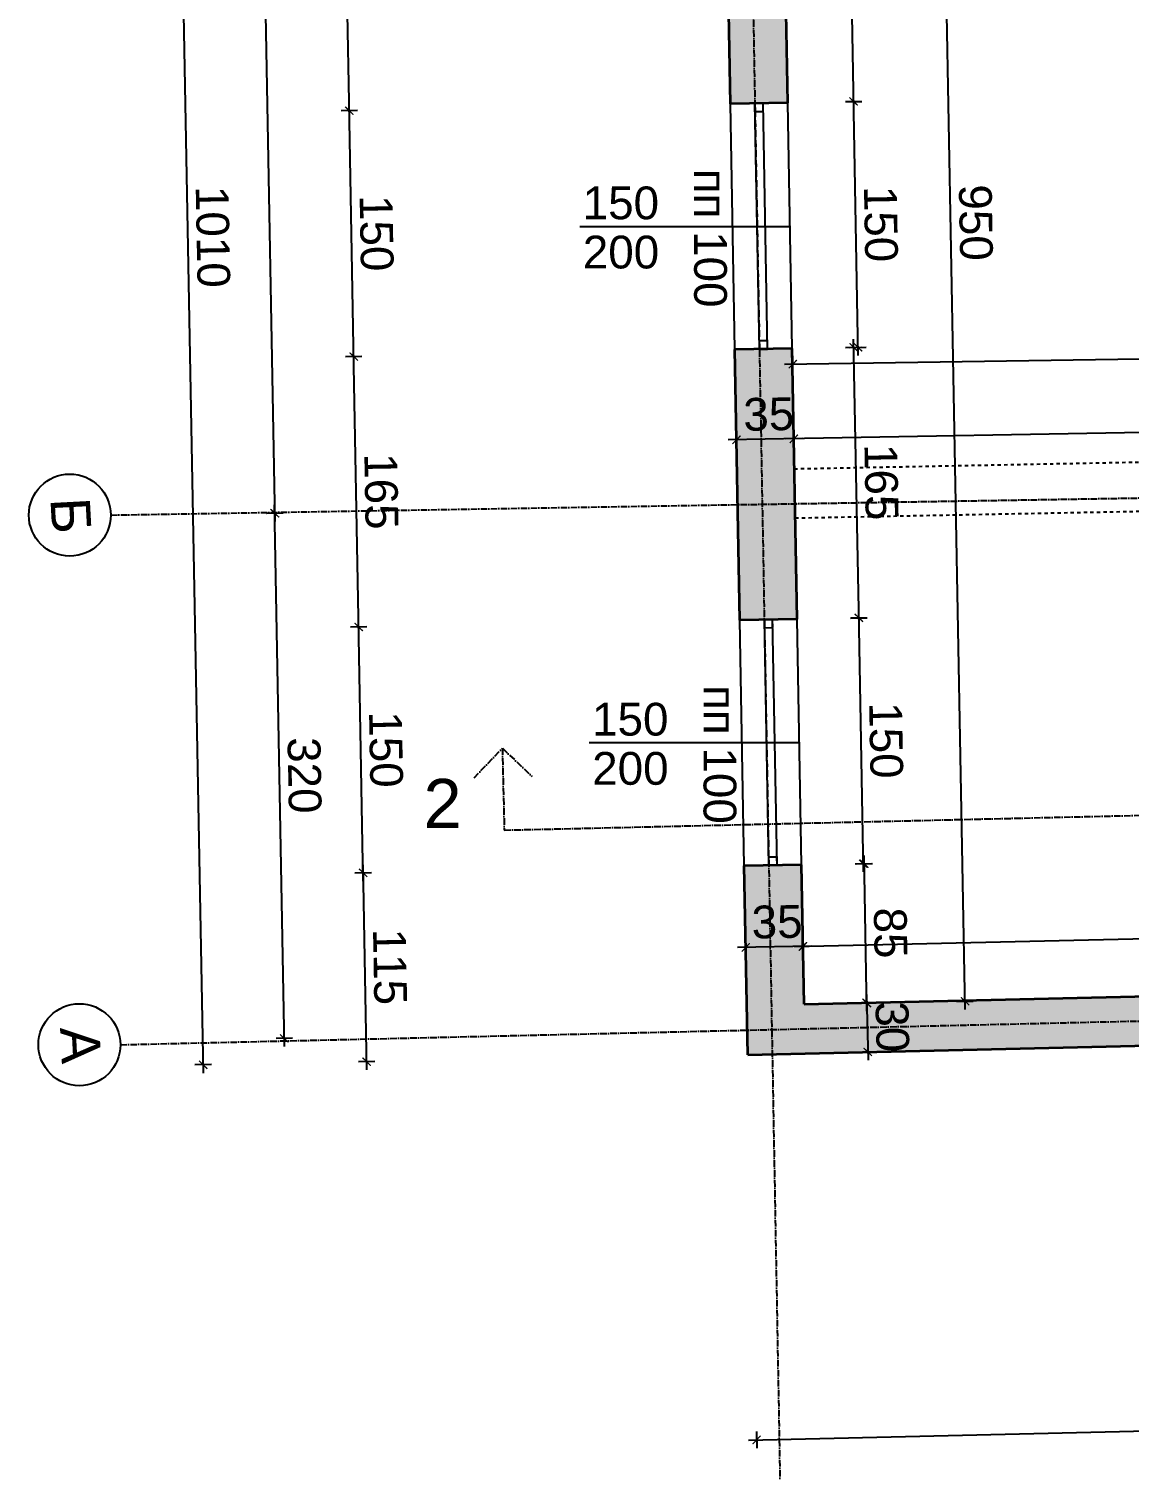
# Model space of a CAD drawing. Header units: inches. Extents: x -72385 to 39588, y -6525 to 66685.
# Drawn here: x -42121 to -41450, y 12569 to 13448 of the extents above; entities that cross this region are included whole.
import ezdxf

# ---------------------------------------------------------------- set-up
doc = ezdxf.new("R2010")
doc.units = ezdxf.units.IN
doc.header["$MEASUREMENT"] = 0
doc.linetypes.add('DashDot', pattern=[0.6, 0.4, -0.1, 0, -0.1])
doc.linetypes.add('Hidden', pattern=[0.4, 0.2, -0.2])
for name, color, linetype, lineweight in [('Изгледни линии', 253, 'Continuous', 25), ('Линия на разрез', 252, 'DashDot', 25), ('Надписи коти външни', 252, 'Continuous', 25), ('Надписи коти вътрешни', 252, 'Continuous', 25), ('Надписи Оси', 252, 'Continuous', 25), ('Надписи прозорци', 252, 'Continuous', 25), ('Оси', 252, 'DashDot', 25), ('Прозорци', 251, 'Continuous', 25), ('Пунктир', 253, 'Hidden', 25), ('Разрезни линии', 7, 'Continuous', 35), ('Щрих стени', 254, 'Continuous', 25)]:
    doc.layers.add(name, color=color, linetype=linetype, lineweight=lineweight)
doc.styles.add('Arial Regular', font='arial.ttf')
doc.styles.get("Standard").update_dxf_attribs({"font": 'arial.ttf'})
doc.dimstyles.new('Annotative', dxfattribs={"dimscale": 0, "dimtxt": 20, "dimasz": 5, "dimexe": 5, "dimexo": 5, "dimgap": 5, "dimtad": 1, "dimdec": 0, "dimzin": 0, "dimdsep": 46, "dimtxsty": 'Standard', "dimblk": 'ARCHTICK', "dimcen": 5, "dimdle": 5, "dimadec": 0, "dimazin": 0, "dimtfac": 1, "dimtdec": 0, "dimtofl": 0, "dimtmove": 0, "dimatfit": 3, "dimldrblk": 'ARCHTICK', "dimfxl": 5, "dimfxlon": 1, "dimtolj": 1, "dimtzin": 0, "dimarcsym": 1})

# ---------------------------------------------------------------- blocks, each defined once
blk = doc.blocks.new('_ArchTick')
at = {"color": 0, "linetype": 'ByBlock', "const_width": 0.15}
blk.add_lwpolyline([(-0.5, -0.5), (0.5, 0.5)], dxfattribs=at)
blk = doc.blocks.new('*D3383')
at = {"layer": 'Defpoints', "color": 0, "ltscale": 50, "transparency": 16777216}
for p in [(-41654.35, 13198.3), (-41114.02, 13158.33), (-41653.47, 13148.75)]:
    blk.add_point(p, dxfattribs=at)
at = {"layer": 'Надписи коти вътрешни', "color": 0, "lineweight": -2, "ltscale": 50, "transparency": 16777216}
for p, q in [((-41109.9, 13207.96), (-41659.35, 13198.21)), ((-41114.81, 13202.88), (-41114.99, 13212.88)), ((-41654.26, 13193.3), (-41654.44, 13203.3))]:
    blk.add_line(p, q, dxfattribs=at)
at = {"layer": 'Надписи коти вътрешни', "color": 0, "lineweight": -2, "ltscale": 50, "transparency": 16777216, "xscale": 5, "yscale": 5, "zscale": 5}
for p, rotation in [((-41114.9, 13207.88), 1.016809283672977), ((-41654.35, 13198.3), 181.016809283673)]:
    blk.add_blockref('_ArchTick', p, dxfattribs=dict(at, rotation=rotation))
at = {"layer": 'Надписи коти вътрешни', "color": 0, "ltscale": 50, "transparency": 16777216, "insert": (-41384.89, 13218.3), "char_height": 20, "attachment_point": 5, "rotation": 1.01681}
blk.add_mtext('\\A1;540', dxfattribs=at)
blk = doc.blocks.new('*D3385')
at = {"layer": 'Defpoints', "color": 0, "ltscale": 50, "transparency": 16777216}
for p in [(-41649.64, 12938.39), (-41611.44, 12939.09), (-41648.09, 12853.41)]:
    blk.add_point(p, dxfattribs=at)
at = {"layer": 'Надписи коти вътрешни', "color": 0, "lineweight": -2, "ltscale": 50, "transparency": 16777216}
for p, q in [((-41609.8, 12849.1), (-41611.53, 12944.09)), ((-41616.44, 12939), (-41606.44, 12939.18)), ((-41614.89, 12854.01), (-41604.89, 12854.2))]:
    blk.add_line(p, q, dxfattribs=at)
at = {"layer": 'Надписи коти вътрешни', "color": 0, "lineweight": -2, "ltscale": 50, "transparency": 16777216, "xscale": 5, "yscale": 5, "zscale": 5}
for p, rotation in [((-41611.44, 12939.09), 91.04383199532334), ((-41609.89, 12854.1), 271.0438319953233)]:
    blk.add_blockref('_ArchTick', p, dxfattribs=dict(at, rotation=rotation))
at = {"layer": 'Надписи коти вътрешни', "color": 0, "ltscale": 50, "transparency": 16777216, "insert": (-41595.46, 12896.87), "char_height": 20, "attachment_point": 5, "rotation": 271.04383}
blk.add_mtext('\\A1;85', dxfattribs=at)
blk = doc.blocks.new('*D3386')
at = {"layer": 'Defpoints', "color": 0, "ltscale": 50, "transparency": 16777216}
for p in [(-41652.37, 13088.37), (-41614.72, 13089.06), (-41649.64, 12938.39)]:
    blk.add_point(p, dxfattribs=at)
at = {"layer": 'Надписи коти вътрешни', "color": 0, "lineweight": -2, "ltscale": 50, "transparency": 16777216}
for p, q in [((-41611.9, 12934.08), (-41614.81, 13094.05)), ((-41619.72, 13088.96), (-41609.72, 13089.15)), ((-41616.99, 12938.99), (-41606.99, 12939.17))]:
    blk.add_line(p, q, dxfattribs=at)
at = {"layer": 'Надписи коти вътрешни', "color": 0, "lineweight": -2, "ltscale": 50, "transparency": 16777216, "xscale": 5, "yscale": 5, "zscale": 5}
for p, rotation in [((-41614.72, 13089.06), 91.04383201255675), ((-41611.99, 12939.08), 271.0438320125568)]:
    blk.add_blockref('_ArchTick', p, dxfattribs=dict(at, rotation=rotation))
at = {"layer": 'Надписи коти вътрешни', "color": 0, "ltscale": 50, "transparency": 16777216, "insert": (-41598.15, 13014.34), "char_height": 20, "attachment_point": 5, "rotation": 271.04383}
blk.add_mtext('\\A1;150', dxfattribs=at)
blk = doc.blocks.new('*D3387')
at = {"layer": 'Defpoints', "color": 0, "ltscale": 50, "transparency": 16777216}
for p in [(-41655.51, 13253.34), (-41617.81, 13254.06), (-41652.37, 13088.37)]:
    blk.add_point(p, dxfattribs=at)
at = {"layer": 'Надписи коти вътрешни', "color": 0, "lineweight": -2, "ltscale": 50, "transparency": 16777216}
for p, q in [((-41614.58, 13084.09), (-41617.91, 13259.06)), ((-41622.81, 13253.96), (-41612.81, 13254.15)), ((-41619.67, 13088.99), (-41609.67, 13089.18))]:
    blk.add_line(p, q, dxfattribs=at)
at = {"layer": 'Надписи коти вътрешни', "color": 0, "lineweight": -2, "ltscale": 50, "transparency": 16777216, "xscale": 5, "yscale": 5, "zscale": 5}
for p, rotation in [((-41617.81, 13254.06), 91.09016061728205), ((-41614.67, 13089.09), 271.0901606172821)]:
    blk.add_blockref('_ArchTick', p, dxfattribs=dict(at, rotation=rotation))
at = {"layer": 'Надписи коти вътрешни', "color": 0, "ltscale": 50, "transparency": 16777216, "insert": (-41601.03, 13171.86), "char_height": 20, "attachment_point": 5, "rotation": 271.09016}
blk.add_mtext('\\A1;165', dxfattribs=at)
blk = doc.blocks.new('*D7548')
at = {"layer": 'Defpoints', "color": 0, "ltscale": 50, "transparency": 16777216}
for p in [(-41079.14, 12901.91), (-41078.32, 12866.67), (-41648.09, 12853.41)]:
    blk.add_point(p, dxfattribs=at)
at = {"layer": 'Надписи коти вътрешни', "color": 0, "lineweight": -2, "ltscale": 50, "transparency": 16777216}
for p, q in [((-41079.03, 12896.91), (-41079.26, 12906.91)), ((-41653.91, 12888.53), (-41074.14, 12902.03)), ((-41648.79, 12883.65), (-41649.03, 12893.64))]:
    blk.add_line(p, q, dxfattribs=at)
at = {"layer": 'Надписи коти вътрешни', "color": 0, "lineweight": -2, "ltscale": 50, "transparency": 16777216, "xscale": 5, "yscale": 5, "zscale": 5}
for p, rotation in [((-41079.14, 12901.91), 1.333726403831549), ((-41648.91, 12888.64), 181.3337264038315)]:
    blk.add_blockref('_ArchTick', p, dxfattribs=dict(at, rotation=rotation))
at = {"layer": 'Надписи коти вътрешни', "color": 0, "ltscale": 50, "transparency": 16777216, "insert": (-41364.38, 12910.48), "char_height": 20, "attachment_point": 5, "rotation": 1.33373}
blk.add_mtext('\\A1;570', dxfattribs=at)
blk = doc.blocks.new('*D3510')
at = {"layer": 'Defpoints', "color": 0, "ltscale": 50, "transparency": 16777216}
for p in [(-41085.55, 13252.3), (-41084.6, 13188.46), (-41654.04, 13180.01)]:
    blk.add_point(p, dxfattribs=at)
at = {"layer": 'Надписи коти вътрешни', "color": 0, "lineweight": -2, "ltscale": 50, "transparency": 16777216}
for p, q in [((-41659.99, 13243.78), (-41080.55, 13252.38)), ((-41085.47, 13247.31), (-41085.62, 13257.3)), ((-41654.91, 13238.86), (-41655.06, 13248.86))]:
    blk.add_line(p, q, dxfattribs=at)
at = {"layer": 'Надписи коти вътрешни', "color": 0, "lineweight": -2, "ltscale": 50, "transparency": 16777216, "xscale": 5, "yscale": 5, "zscale": 5}
for p, rotation in [((-41085.55, 13252.3), 0.8498932125514516), ((-41654.99, 13243.86), 180.8498932125515)]:
    blk.add_blockref('_ArchTick', p, dxfattribs=dict(at, rotation=rotation))
at = {"layer": 'Надписи коти вътрешни', "color": 0, "ltscale": 50, "transparency": 16777216, "insert": (-41370.49, 13263.29), "char_height": 20, "attachment_point": 5, "rotation": 0.84989}
blk.add_mtext('\\A1;570', dxfattribs=at)
blk = doc.blocks.new('*D3514')
at = {"layer": 'Defpoints', "color": 0, "ltscale": 50, "transparency": 16777216}
for p in [(-41658.11, 13403.32), (-41617.92, 13404.05), (-41655.38, 13253.34)]:
    blk.add_point(p, dxfattribs=at)
at = {"layer": 'Надписи коти вътрешни', "color": 0, "lineweight": -2, "ltscale": 50, "transparency": 16777216}
for p, q in [((-41615.09, 13249.07), (-41618.01, 13409.05)), ((-41622.91, 13403.96), (-41612.92, 13404.14)), ((-41620.18, 13253.98), (-41610.18, 13254.17))]:
    blk.add_line(p, q, dxfattribs=at)
at = {"layer": 'Надписи коти вътрешни', "color": 0, "lineweight": -2, "ltscale": 50, "transparency": 16777216, "xscale": 5, "yscale": 5, "zscale": 5}
for p, rotation in [((-41617.92, 13404.05), 91.04383201255675), ((-41615.18, 13254.07), 271.0438320125568)]:
    blk.add_blockref('_ArchTick', p, dxfattribs=dict(at, rotation=rotation))
at = {"layer": 'Надписи коти вътрешни', "color": 0, "ltscale": 50, "transparency": 16777216, "insert": (-41601.34, 13329.34), "char_height": 20, "attachment_point": 5, "rotation": 271.04383}
blk.add_mtext('\\A1;150', dxfattribs=at)
blk = doc.blocks.new('*D3515')
at = {"layer": 'Defpoints', "color": 0, "ltscale": 50, "transparency": 16777216}
for p in [(-41621.19, 13584.02), (-41661.39, 13583.29), (-41658.11, 13403.32)]:
    blk.add_point(p, dxfattribs=at)
at = {"layer": 'Надписи коти вътрешни', "color": 0, "lineweight": -2, "ltscale": 50, "transparency": 16777216}
for p, q in [((-41626.19, 13583.93), (-41616.2, 13584.11)), ((-41617.82, 13399.05), (-41621.29, 13589.02)), ((-41622.91, 13403.96), (-41612.92, 13404.14))]:
    blk.add_line(p, q, dxfattribs=at)
at = {"layer": 'Надписи коти вътрешни', "color": 0, "lineweight": -2, "ltscale": 50, "transparency": 16777216, "xscale": 5, "yscale": 5, "zscale": 5}
for p, rotation in [((-41621.19, 13584.02), 91.043831995327), ((-41617.92, 13404.05), 271.043831995327)]:
    blk.add_blockref('_ArchTick', p, dxfattribs=dict(at, rotation=rotation))
at = {"layer": 'Надписи коти вътрешни', "color": 0, "ltscale": 50, "transparency": 16777216, "insert": (-41604.35, 13494.31), "char_height": 20, "attachment_point": 5, "rotation": 271.04383}
blk.add_mtext('\\A1;180', dxfattribs=at)
blk = doc.blocks.new('*D3523')
at = {"layer": 'Defpoints', "color": 0, "ltscale": 50, "transparency": 16777216}
for p in [(-41567.4, 13804.6), (-41665.59, 13802.79), (-41648.09, 12853.41)]:
    blk.add_point(p, dxfattribs=at)
at = {"layer": 'Надписи коти вътрешни', "color": 0, "lineweight": -2, "ltscale": 50, "transparency": 16777216}
for p, q in [((-41572.4, 13804.51), (-41562.4, 13804.7)), ((-41549.81, 12850.22), (-41567.49, 13809.6)), ((-41554.9, 12855.13), (-41544.9, 12855.31))]:
    blk.add_line(p, q, dxfattribs=at)
at = {"layer": 'Надписи коти вътрешни', "color": 0, "lineweight": -2, "ltscale": 50, "transparency": 16777216, "xscale": 5, "yscale": 5, "zscale": 5}
for p, rotation in [((-41567.4, 13804.6), 91.05595678631344), ((-41549.9, 12855.22), 271.0559567863135)]:
    blk.add_blockref('_ArchTick', p, dxfattribs=dict(at, rotation=rotation))
at = {"layer": 'Надписи коти вътрешни', "color": 0, "ltscale": 50, "transparency": 16777216, "insert": (-41543.44, 13330.19), "char_height": 20, "attachment_point": 5, "rotation": 271.05596}
blk.add_mtext('\\A1;950', dxfattribs=at)
blk = doc.blocks.new('*D6600')
at = {"layer": 'Defpoints', "color": 0, "ltscale": 50, "transparency": 16777216}
for p in [(-41917.09, 12933.52), (-41684.63, 12937.76), (-41682.53, 12822.6)]:
    blk.add_point(p, dxfattribs=at)
at = {"layer": 'Надписи коти външни', "color": 0, "lineweight": -2, "ltscale": 50, "transparency": 16777216}
for p, q in [((-41912.09, 12933.61), (-41922.09, 12933.43)), ((-41914.9, 12813.36), (-41917.18, 12938.52)), ((-41910, 12818.45), (-41919.99, 12818.27))]:
    blk.add_line(p, q, dxfattribs=at)
at = {"layer": 'Надписи коти външни', "color": 0, "lineweight": -2, "ltscale": 50, "transparency": 16777216, "xscale": 5, "yscale": 5, "zscale": 5}
for p, rotation in [((-41917.09, 12933.52), 91.04383199532536), ((-41914.99, 12818.36), 271.0438319953254)]:
    blk.add_blockref('_ArchTick', p, dxfattribs=dict(at, rotation=rotation))
at = {"layer": 'Надписи коти външни', "color": 0, "ltscale": 50, "transparency": 16777216, "insert": (-41900.83, 12876.22), "char_height": 20, "attachment_point": 5, "rotation": 271.04383}
blk.add_mtext('\\A1;115', dxfattribs=at)
blk = doc.blocks.new('*D6601')
at = {"layer": 'Defpoints', "color": 0, "ltscale": 50, "transparency": 16777216}
for p in [(-41919.83, 13083.5), (-41687.36, 13087.73), (-41684.63, 12937.76)]:
    blk.add_point(p, dxfattribs=at)
at = {"layer": 'Надписи коти външни', "color": 0, "lineweight": -2, "ltscale": 50, "transparency": 16777216}
for p, q in [((-41914.83, 13083.59), (-41924.82, 13083.4)), ((-41917, 12928.52), (-41919.92, 13088.5)), ((-41912.09, 12933.61), (-41922.09, 12933.43))]:
    blk.add_line(p, q, dxfattribs=at)
at = {"layer": 'Надписи коти външни', "color": 0, "lineweight": -2, "ltscale": 50, "transparency": 16777216, "xscale": 5, "yscale": 5, "zscale": 5}
for p, rotation in [((-41919.83, 13083.5), 91.0438320125596), ((-41917.09, 12933.52), 271.0438320125596)]:
    blk.add_blockref('_ArchTick', p, dxfattribs=dict(at, rotation=rotation))
at = {"layer": 'Надписи коти външни', "color": 0, "ltscale": 50, "transparency": 16777216, "insert": (-41903.25, 13008.79), "char_height": 20, "attachment_point": 5, "rotation": 271.04383}
blk.add_mtext('\\A1;150', dxfattribs=at)
blk = doc.blocks.new('*D6602')
at = {"layer": 'Defpoints', "color": 0, "ltscale": 50, "transparency": 16777216}
for p in [(-41690.37, 13252.7), (-41922.83, 13248.47), (-41687.36, 13087.73)]:
    blk.add_point(p, dxfattribs=at)
at = {"layer": 'Надписи коти външни', "color": 0, "lineweight": -2, "ltscale": 50, "transparency": 16777216}
for p, q in [((-41919.73, 13078.5), (-41922.92, 13253.47)), ((-41917.83, 13248.56), (-41927.83, 13248.38)), ((-41914.83, 13083.59), (-41924.82, 13083.4))]:
    blk.add_line(p, q, dxfattribs=at)
at = {"layer": 'Надписи коти външни', "color": 0, "lineweight": -2, "ltscale": 50, "transparency": 16777216, "xscale": 5, "yscale": 5, "zscale": 5}
for p, rotation in [((-41922.83, 13248.47), 91.04383197965558), ((-41919.83, 13083.5), 271.0438319796556)]:
    blk.add_blockref('_ArchTick', p, dxfattribs=dict(at, rotation=rotation))
at = {"layer": 'Надписи коти външни', "color": 0, "ltscale": 50, "transparency": 16777216, "insert": (-41906.12, 13166.26), "char_height": 20, "attachment_point": 5, "rotation": 271.04383}
blk.add_mtext('\\A1;165', dxfattribs=at)
blk = doc.blocks.new('*D6603')
at = {"layer": 'Defpoints', "color": 0, "ltscale": 50, "transparency": 16777216}
for p in [(-41693.1, 13402.68), (-41925.56, 13398.44), (-41690.37, 13252.7)]:
    blk.add_point(p, dxfattribs=at)
at = {"layer": 'Надписи коти външни', "color": 0, "lineweight": -2, "ltscale": 50, "transparency": 16777216}
for p, q in [((-41922.74, 13243.47), (-41925.66, 13403.44)), ((-41920.56, 13398.53), (-41930.56, 13398.35)), ((-41917.83, 13248.56), (-41927.83, 13248.38))]:
    blk.add_line(p, q, dxfattribs=at)
at = {"layer": 'Надписи коти външни', "color": 0, "lineweight": -2, "ltscale": 50, "transparency": 16777216, "xscale": 5, "yscale": 5, "zscale": 5}
for p, rotation in [((-41925.56, 13398.44), 91.0438320125594), ((-41922.83, 13248.47), 271.0438320125594)]:
    blk.add_blockref('_ArchTick', p, dxfattribs=dict(at, rotation=rotation))
at = {"layer": 'Надписи коти външни', "color": 0, "ltscale": 50, "transparency": 16777216, "insert": (-41908.99, 13323.73), "char_height": 20, "attachment_point": 5, "rotation": 271.04383}
blk.add_mtext('\\A1;150', dxfattribs=at)
blk = doc.blocks.new('*D6604')
at = {"layer": 'Defpoints', "color": 0, "ltscale": 50, "transparency": 16777216}
for p in [(-41928.9, 13578.41), (-41696.38, 13582.65), (-41693.1, 13402.68)]:
    blk.add_point(p, dxfattribs=at)
at = {"layer": 'Надписи коти външни', "color": 0, "lineweight": -2, "ltscale": 50, "transparency": 16777216}
for p, q in [((-41923.9, 13578.5), (-41933.9, 13578.32)), ((-41925.53, 13393.44), (-41928.99, 13583.41)), ((-41920.62, 13398.53), (-41930.62, 13398.35))]:
    blk.add_line(p, q, dxfattribs=at)
at = {"layer": 'Надписи коти външни', "color": 0, "lineweight": -2, "ltscale": 50, "transparency": 16777216, "xscale": 5, "yscale": 5, "zscale": 5}
for p, rotation in [((-41928.9, 13578.41), 91.04383199532685), ((-41925.62, 13398.44), 271.0438319953269)]:
    blk.add_blockref('_ArchTick', p, dxfattribs=dict(at, rotation=rotation))
at = {"layer": 'Надписи коти външни', "color": 0, "ltscale": 50, "transparency": 16777216, "insert": (-41912.05, 13488.7), "char_height": 20, "attachment_point": 5, "rotation": 271.04383}
blk.add_mtext('\\A1;180', dxfattribs=at)
blk = doc.blocks.new('*D6624')
at = {"layer": 'Defpoints', "color": 0, "ltscale": 10, "transparency": 16777216}
for p in [(-40957.66, 12839.47), (-41682.53, 12822.6), (-40952.19, 12604.54)]:
    blk.add_point(p, dxfattribs=at)
at = {"layer": 'Надписи коти външни', "color": 0, "lineweight": -2, "ltscale": 10, "transparency": 16777216}
for p, q in [((-40952.3, 12609.54), (-40952.07, 12599.54)), ((-41682.06, 12587.55), (-40947.19, 12604.65)), ((-41677.18, 12592.66), (-41676.95, 12582.66))]:
    blk.add_line(p, q, dxfattribs=at)
at = {"layer": 'Надписи коти външни', "color": 0, "lineweight": -2, "ltscale": 10, "transparency": 16777216, "xscale": 5, "yscale": 5, "zscale": 5}
for p, rotation in [((-40952.19, 12604.54), 1.333726403830696), ((-41677.06, 12587.66), 181.3337264038307)]:
    blk.add_blockref('_ArchTick', p, dxfattribs=dict(at, rotation=rotation))
at = {"layer": 'Надписи коти външни', "color": 0, "ltscale": 10, "transparency": 16777216, "insert": (-41314.98, 12611.31), "char_height": 20, "attachment_point": 5, "rotation": 1.33373}
blk.add_mtext('\\A1;725', dxfattribs=at)
blk = doc.blocks.new('*D6640')
at = {"layer": 'Defpoints', "color": 0, "ltscale": 10, "transparency": 16777216}
for p in [(-41063.03, 12852.03), (-41667.81, 12837.94), (-41056.05, 12552.11)]:
    blk.add_point(p, dxfattribs=at)
at = {"layer": 'Надписи коти външни', "color": 0, "lineweight": -2, "ltscale": 10, "transparency": 16777216}
for p, q in [((-41056.17, 12557.11), (-41055.93, 12547.11)), ((-41665.83, 12537.91), (-41051.05, 12552.22)), ((-41660.94, 12543.02), (-41660.71, 12533.03))]:
    blk.add_line(p, q, dxfattribs=at)
at = {"layer": 'Надписи коти външни', "color": 0, "lineweight": -2, "ltscale": 10, "transparency": 16777216, "xscale": 5, "yscale": 5, "zscale": 5}
for p, rotation in [((-41056.05, 12552.11), 1.33372640383174), ((-41660.83, 12538.03), 181.3337264038317)]:
    blk.add_blockref('_ArchTick', p, dxfattribs=dict(at, rotation=rotation))
at = {"layer": 'Надписи коти външни', "color": 0, "ltscale": 10, "transparency": 16777216, "insert": (-41358.79, 12560.27), "char_height": 20, "attachment_point": 5, "rotation": 1.33373}
blk.add_mtext('\\A1;605', dxfattribs=at)
blk = doc.blocks.new('*D6641')
at = {"layer": 'Defpoints', "color": 0, "ltscale": 10, "transparency": 16777216}
for p in [(-37702.75, 12915.28), (-41682.53, 12822.6), (-37694.95, 12580.35)]:
    blk.add_point(p, dxfattribs=at)
at = {"layer": 'Надписи коти външни', "color": 0, "lineweight": -2, "ltscale": 10, "transparency": 16777216}
for p, q in [((-37695.07, 12585.35), (-37694.84, 12575.35)), ((-41679.73, 12487.56), (-37689.95, 12580.47)), ((-41674.85, 12492.67), (-41674.62, 12482.68))]:
    blk.add_line(p, q, dxfattribs=at)
at = {"layer": 'Надписи коти външни', "color": 0, "lineweight": -2, "ltscale": 10, "transparency": 16777216, "xscale": 5, "yscale": 5, "zscale": 5}
for p, rotation in [((-37694.95, 12580.35), 1.33402239480371), ((-41674.73, 12487.67), 181.3340223948037)]:
    blk.add_blockref('_ArchTick', p, dxfattribs=dict(at, rotation=rotation))
at = {"layer": 'Надписи коти външни', "color": 0, "ltscale": 10, "transparency": 16777216, "insert": (-39685.2, 12549.23), "char_height": 20, "attachment_point": 5, "rotation": 1.33402}
blk.add_mtext('\\A1;3980', dxfattribs=at)
blk = doc.blocks.new('*D6656')
at = {"layer": 'Defpoints', "color": 0, "ltscale": 10, "transparency": 16777216}
for p in [(-41673.65, 13158.34), (-41971.1, 13152.92), (-41667.81, 12837.94)]:
    blk.add_point(p, dxfattribs=at)
at = {"layer": 'Надписи коти външни', "color": 0, "lineweight": -2, "ltscale": 10, "transparency": 16777216}
for p, q in [((-41966.1, 13153.01), (-41976.1, 13152.83)), ((-41965.17, 12827.53), (-41971.19, 13157.92)), ((-41960.26, 12832.62), (-41970.26, 12832.43))]:
    blk.add_line(p, q, dxfattribs=at)
at = {"layer": 'Надписи коти външни', "color": 0, "lineweight": -2, "ltscale": 10, "transparency": 16777216, "xscale": 5, "yscale": 5, "zscale": 5}
for p, rotation in [((-41971.1, 13152.92), 91.04383199532712), ((-41965.26, 12832.53), 271.0438319953271)]:
    blk.add_blockref('_ArchTick', p, dxfattribs=dict(at, rotation=rotation))
at = {"layer": 'Надписи коти външни', "color": 0, "ltscale": 10, "transparency": 16777216, "insert": (-41952.96, 12993), "char_height": 20, "attachment_point": 5, "rotation": 271.04383}
blk.add_mtext('\\A1;320', dxfattribs=at)
blk = doc.blocks.new('*D6657')
at = {"layer": 'Defpoints', "color": 0, "ltscale": 10, "transparency": 16777216}
for p in [(-41685.87, 13817.42), (-41983.11, 13811.91), (-41673.65, 13158.34)]:
    blk.add_point(p, dxfattribs=at)
at = {"layer": 'Надписи коти външни', "color": 0, "lineweight": -2, "ltscale": 10, "transparency": 16777216}
for p, q in [((-41970.79, 13147.83), (-41983.2, 13816.91)), ((-41978.11, 13812), (-41988.11, 13811.82)), ((-41965.89, 13152.92), (-41975.88, 13152.74))]:
    blk.add_line(p, q, dxfattribs=at)
at = {"layer": 'Надписи коти външни', "color": 0, "lineweight": -2, "ltscale": 10, "transparency": 16777216, "xscale": 5, "yscale": 5, "zscale": 5}
for p, rotation in [((-41983.11, 13811.91), 91.06231536185935), ((-41970.88, 13152.83), 271.0623153618594)]:
    blk.add_blockref('_ArchTick', p, dxfattribs=dict(at, rotation=rotation))
at = {"layer": 'Надписи коти външни', "color": 0, "ltscale": 10, "transparency": 16777216, "insert": (-41961.79, 13482.65), "char_height": 20, "attachment_point": 5, "rotation": 271.06232}
blk.add_mtext('\\A1;660', dxfattribs=at)
blk = doc.blocks.new('*D6664')
at = {"layer": 'Defpoints', "color": 0, "ltscale": 10, "transparency": 16777216}
for p in [(-41701.25, 13832.14), (-42033.41, 13825.98), (-41682.53, 12822.6)]:
    blk.add_point(p, dxfattribs=at)
at = {"layer": 'Надписи коти външни', "color": 0, "lineweight": -2, "ltscale": 10, "transparency": 16777216}
for p, q in [((-42014.6, 12811.44), (-42033.51, 13830.98)), ((-42028.41, 13826.07), (-42038.41, 13825.89)), ((-42009.69, 12816.53), (-42019.69, 12816.35))]:
    blk.add_line(p, q, dxfattribs=at)
at = {"layer": 'Надписи коти външни', "color": 0, "lineweight": -2, "ltscale": 10, "transparency": 16777216, "xscale": 5, "yscale": 5, "zscale": 5}
for p, rotation in [((-42033.41, 13825.98), 91.06231536185975), ((-42014.69, 12816.44), 271.0623153618598)]:
    blk.add_blockref('_ArchTick', p, dxfattribs=dict(at, rotation=rotation))
at = {"layer": 'Надписи коти външни', "color": 0, "ltscale": 10, "transparency": 16777216, "insert": (-42008.84, 13321.49), "char_height": 20, "attachment_point": 5, "rotation": 271.06232}
blk.add_mtext('\\A1;1010', dxfattribs=at)
blk = doc.blocks.new('*D7546')
at = {"layer": 'Defpoints', "color": 0, "ltscale": 10, "transparency": 16777216}
for p in [(-41683.73, 12888.01), (-41683.08, 12852.77), (-41648.09, 12853.41)]:
    blk.add_point(p, dxfattribs=at)
at = {"layer": 'Надписи коти вътрешни', "color": 0, "lineweight": -2, "ltscale": 10, "transparency": 16777216}
for p, q in [((-41683.63, 12883.01), (-41683.82, 12893.01)), ((-41648.64, 12883.65), (-41648.82, 12893.64)), ((-41643.73, 12888.74), (-41688.72, 12887.92))]:
    blk.add_line(p, q, dxfattribs=at)
at = {"layer": 'Надписи коти вътрешни', "color": 0, "lineweight": -2, "ltscale": 10, "transparency": 16777216, "xscale": 5, "yscale": 5, "zscale": 5}
for p, rotation in [((-41683.73, 12888.01), 181.04383199533), ((-41648.73, 12888.65), 1.043831995330029)]:
    blk.add_blockref('_ArchTick', p, dxfattribs=dict(at, rotation=rotation))
at = {"layer": 'Надписи коти вътрешни', "color": 0, "ltscale": 10, "transparency": 16777216, "insert": (-41664.58, 12903.58), "char_height": 20, "attachment_point": 5, "rotation": 1.04383}
blk.add_mtext('\\A1;35', dxfattribs=at)
blk = doc.blocks.new('*D7550')
at = {"layer": 'Defpoints', "color": 0, "ltscale": 10, "transparency": 16777216}
for p in [(-41654.68, 13214.97), (-41689.67, 13214.33), (-41689.37, 13197.67)]:
    blk.add_point(p, dxfattribs=at)
at = {"layer": 'Надписи коти вътрешни', "color": 0, "lineweight": -2, "ltscale": 10, "transparency": 16777216}
for p, q in [((-41649.37, 13198.39), (-41694.37, 13197.57)), ((-41689.46, 13202.66), (-41689.28, 13192.67)), ((-41654.46, 13203.3), (-41654.28, 13193.3))]:
    blk.add_line(p, q, dxfattribs=at)
at = {"layer": 'Надписи коти вътрешни', "color": 0, "lineweight": -2, "ltscale": 10, "transparency": 16777216, "xscale": 5, "yscale": 5, "zscale": 5}
for p, rotation in [((-41689.37, 13197.67), 181.043831995327), ((-41654.37, 13198.3), 1.043831995326991)]:
    blk.add_blockref('_ArchTick', p, dxfattribs=dict(at, rotation=rotation))
at = {"layer": 'Надписи коти вътрешни', "color": 0, "ltscale": 10, "transparency": 16777216, "insert": (-41669.65, 13213.25), "char_height": 20, "attachment_point": 5, "rotation": 1.04383}
blk.add_mtext('\\A1;35', dxfattribs=at)
blk = doc.blocks.new('*D7570')
at = {"layer": 'Defpoints', "color": 0, "ltscale": 10, "transparency": 16777216}
for p in [(-41648.09, 12853.41), (-41647.39, 12823.42), (-41609.23, 12824.3)]:
    blk.add_point(p, dxfattribs=at)
at = {"layer": 'Надписи коти вътрешни', "color": 0, "lineweight": -2, "ltscale": 10, "transparency": 16777216}
for p, q in [((-41614.92, 12854.18), (-41604.93, 12854.41)), ((-41610.04, 12859.3), (-41609.11, 12819.31)), ((-41614.22, 12824.19), (-41604.23, 12824.42))]:
    blk.add_line(p, q, dxfattribs=at)
at = {"layer": 'Надписи коти вътрешни', "color": 0, "lineweight": -2, "ltscale": 10, "transparency": 16777216, "xscale": 5, "yscale": 5, "zscale": 5}
for p, rotation in [((-41609.92, 12854.3), 91.33372640381363), ((-41609.23, 12824.3), 271.3337264038137)]:
    blk.add_blockref('_ArchTick', p, dxfattribs=dict(at, rotation=rotation))
at = {"layer": 'Надписи коти вътрешни', "color": 0, "ltscale": 10, "transparency": 16777216, "insert": (-41594.36, 12839.65), "char_height": 20, "attachment_point": 5, "rotation": 271.33373}
blk.add_mtext('\\A1;30', dxfattribs=at)

msp = doc.modelspace()

# ---------------------------------------------------------------- hatches: boundary and pattern name
at = {"layer": 'Щрих стени', "ltscale": 10}
h = msp.add_hatch(color=256, dxfattribs=at)
h.dxf.hatch_style = 1
h.paths.add_polyline_path([(-40957.37, 13845.93), (-41700.93, 13832.14), (-41699.11, 13732.62), (-41664.12, 13733.26), (-41665.39, 13802.8), (-41096.79, 13813.34), (-41095.04, 13723.33), (-41065.04, 13723.92), (-41066.8, 13813.9), (-40956.82, 13815.94)])
h.paths.add_polyline_path([(-41063.09, 13623.93), (-41093.09, 13623.35), (-41092.99, 13618.35), (-41117.98, 13617.86), (-41116.03, 13517.88), (-41091.04, 13518.37), (-41084.11, 13163.44), (-41114.11, 13162.85), (-41112.74, 13092.86), (-41082.75, 13093.45), (-41082.03, 13056.75), (-41052.04, 13057.34), (-41053.52, 13133.6), (-40989, 13134.58), (-40989.46, 13164.83), (-41029.12, 13164.17), (-41029.6, 13189.16), (-41054.6, 13188.74)])
h.paths.add_polyline_path([(-41661.39, 13583.29), (-41696.38, 13582.65), (-41693.1, 13402.68), (-41658.11, 13403.32)])
h.paths.add_polyline_path([(-41655.38, 13253.34), (-41690.37, 13252.7), (-41687.36, 13087.73), (-41652.37, 13088.37)])
h.paths.add_polyline_path([(-41050.09, 12957.35), (-41080.08, 12956.77), (-41078.32, 12866.67), (-41648.09, 12853.41), (-41649.64, 12938.39), (-41684.63, 12937.76), (-41682.53, 12822.6), (-40957.66, 12839.47), (-40958.35, 12869.47), (-41048.33, 12867.37)])
h.paths.add_polyline_path([(-40683.43, 12875.87), (-40808.4, 12872.96), (-40807.7, 12842.97), (-40682.73, 12845.88)])
h.paths.add_polyline_path([(-40672.01, 13170.16), (-40766.99, 13168.57), (-40771.84, 13488.53), (-40759.34, 13488.74), (-40759.8, 13518.74), (-40772.3, 13518.53), (-40776.85, 13819.27), (-40654.84, 13821.54), (-40655.39, 13851.53), (-40897.38, 13847.04), (-40896.83, 13817.05), (-40794.35, 13818.95), (-40784.49, 13168.28), (-40889.48, 13166.51), (-40889.01, 13136.11), (-40671.54, 13139.42)])
h.paths.add_polyline_path([(-40439.41, 13825.53), (-40409.88, 13826.08), (-40410.43, 13856.07), (-40505.42, 13854.31), (-40504.86, 13824.32), (-40481.9, 13824.74), (-40475.6, 13408.49), (-40433.1, 13409.14)])
h.paths.add_polyline_path([(-40431.59, 13309.15), (-40474.08, 13308.5), (-40474, 13303.5), (-40499, 13303.09), (-40497.03, 13173.1), (-40572.02, 13171.84), (-40571.55, 13140.94), (-39910.34, 13151.01), (-39910.82, 13182.94), (-40429.54, 13174.23)])
h.paths.add_polyline_path([(-40408.82, 12895.99), (-40455.16, 12894.98), (-40454.84, 12881.19), (-40533.47, 12879.36), (-40532.77, 12849.37), (-40407.81, 12852.28)])
h.paths.add_polyline_path([(-40133.89, 12902.02), (-40258.86, 12899.28), (-40257.85, 12855.77), (-40132.88, 12858.68)])

# ---------------------------------------------------------------- linework, layer by layer
at = {"layer": 'Изгледни линии', "ltscale": 50}
for p, q in [((-41690.37, 13252.7), (-41693.1, 13402.68)), ((-41655.38, 13253.34), (-41658.11, 13403.32)), ((-41684.63, 12937.76), (-41687.36, 13087.73)), ((-41649.64, 12938.39), (-41652.37, 13088.37))]:
    msp.add_line(p, q, dxfattribs=at)
at = {"layer": 'Линия на разрез', "ltscale": 10}
for p, q in [((-41831.01, 12959.59), (-37612.21, 13057.82)), ((-41849.44, 12991.49), (-41832.18, 13009.58)), ((-41832.18, 13009.58), (-41814.09, 12992.32)), ((-41832.18, 13009.58), (-41831.01, 12959.59))]:
    msp.add_line(p, q, dxfattribs=at)
at = {"layer": 'Надписи Оси', "ltscale": 50}
for centre in [(-42096.06, 13151.76), (-42090.21, 12828.69)]:
    msp.add_circle(centre, 25, dxfattribs=at)
at = {"layer": 'Надписи прозорци', "ltscale": 50}
for p, q in [((-41656.73, 13327.69), (-41784.88, 13327.69)), ((-41650.99, 13012.74), (-41779.14, 13012.74))]:
    msp.add_line(p, q, dxfattribs=at)
at = {"layer": 'Оси', "ltscale": 10}
for p, q in [((-41692.81, 14209.86), (-41660.52, 12438.01)), ((-42065.21, 12828.69), (-37328.93, 12938.96))]:
    msp.add_line(p, q, dxfattribs=at)
msp.add_lwpolyline([(-42071.06, 13151.76), (-41073.73, 13168.36), (-41073.37, 13148.36), (-38739.82, 13187), (-38742.42, 13412.39), (-38172.87, 13424.13), (-38171.33, 13324.06), (-37336.28, 13336.93)], dxfattribs=at)
at = {"layer": 'Прозорци', "ltscale": 50}
for p, q in [((-41675.37, 13252.98), (-41678.1, 13402.95)), ((-41670.37, 13253.07), (-41673.11, 13403.04)), ((-41669.63, 12938.03), (-41672.37, 13088)), ((-41664.63, 12938.12), (-41667.37, 13088.1))]:
    msp.add_line(p, q, dxfattribs=at)
for points in [[(-41673.01, 13398.04), (-41673.11, 13403.04), (-41678.1, 13402.95), (-41678.01, 13397.95), (-41673.01, 13398.04)], [(-41670.37, 13253.07), (-41670.46, 13258.07), (-41675.46, 13257.98), (-41675.37, 13252.98), (-41670.37, 13253.07)], [(-41667.28, 13083.1), (-41667.37, 13088.1), (-41672.37, 13088), (-41672.28, 13083.01), (-41667.28, 13083.1)], [(-41664.63, 12938.12), (-41664.73, 12943.12), (-41669.73, 12943.03), (-41669.63, 12938.03), (-41664.63, 12938.12)]]:
    msp.add_lwpolyline(points, dxfattribs=at)
at = {"layer": 'Пунктир', "ltscale": 10}
for p, q in [((-41654.04, 13180.01), (-41084.65, 13191.12)), ((-41653.49, 13150.02), (-41114.06, 13160.54))]:
    msp.add_line(p, q, dxfattribs=at)
at = {"layer": 'Разрезни линии', "ltscale": 50}
for p, q in [((-41693.1, 13402.68), (-41696.38, 13582.65)), ((-41658.11, 13403.32), (-41661.39, 13583.29)), ((-41658.11, 13403.32), (-41693.1, 13402.68)), ((-41655.38, 13253.34), (-41690.37, 13252.7)), ((-41687.36, 13087.73), (-41690.37, 13252.7)), ((-41652.37, 13088.37), (-41655.38, 13253.34)), ((-41652.37, 13088.37), (-41687.36, 13087.73)), ((-41649.64, 12938.39), (-41684.63, 12937.76)), ((-41682.53, 12822.6), (-41684.63, 12937.76)), ((-41648.09, 12853.41), (-41649.64, 12938.39)), ((-41648.09, 12853.41), (-41078.32, 12866.67)), ((-41682.53, 12822.6), (-40957.66, 12839.47))]:
    msp.add_line(p, q, dxfattribs=at)

# ---------------------------------------------------------------- texts
at = {"layer": 'Линия на разрез', "ltscale": 10, "insert": (-41880.33, 12990.83), "char_height": 30, "width": 270.7337, "attachment_point": 1, "style": 'Arial Regular'}
msp.add_mtext('2', dxfattribs=at)
at = {"layer": 'Надписи Оси', "ltscale": 100, "char_height": 24, "width": 27.2128, "attachment_point": 1, "rotation": 273, "style": 'Arial Regular'}
for s, insert in [('\\pxqc;Б', (-42084.06, 13165.73)), ('\\pxqc;А', (-42078.2, 12842.66))]:
    msp.add_mtext(s, dxfattribs=dict(at, insert=insert))
at = {"layer": 'Надписи прозорци', "ltscale": 100, "char_height": 20, "width": 180.4891, "attachment_point": 1, "rotation": 270, "style": 'Arial Regular'}
for insert in [(-41695.2, 13363.01), (-41689.46, 13048.06)]:
    msp.add_mtext('пп 100', dxfattribs=dict(at, insert=insert))
at = {"layer": 'Надписи прозорци', "ltscale": 100, "char_height": 20, "width": 180.4891, "attachment_point": 3, "style": 'Arial Regular'}
for s, insert in [('150', (-41736.59, 13352.21)), ('200', (-41736.51, 13322.21)), ('150', (-41730.85, 13037.26)), ('200', (-41730.77, 13007.26))]:
    msp.add_mtext(s, dxfattribs=dict(at, insert=insert))

# ---------------------------------------------------------------- dimensions: what is measured, and where the dimension line sits
at = {"layer": 'Надписи коти външни', "ltscale": 10}
for p1, p2, distance, picture, middle in [((-41682.53, 12822.6), (-41701.25, 13832.14), 332.22, '*D6664', (-42008.84, 13321.49)), ((-41667.81, 12837.94), (-41673.65, 13158.34), 297.5, '*D6656', (-41952.96, 12993)), ((-41667.81, 12837.94), (-41063.03, 12852.03), -300, '*D6640', (-41358.79, 12560.27)), ((-41682.53, 12822.6), (-40957.66, 12839.47), -235, '*D6624', (-41314.98, 12611.31))]:
    dim = msp.add_aligned_dim(p1=p1, p2=p2, distance=distance, dimstyle='Annotative', override={"dimscale": 0, "dimtix": 0, "dimtofl": 0, "dimtmove": 0, "dimatfit": 3}, dxfattribs=at)
    dim.commit()
    dim.dimension.update_dxf_attribs({"geometry": picture, "text_midpoint": middle})
for p1, p2, distance, text, picture, middle in [((-41673.65, 13158.34), (-41685.87, 13817.42), 297.29, '660', '*D6657', (-41961.79, 13482.65)), ((-41682.53, 12822.6), (-37702.75, 12915.28), -335.01, '3980', '*D6641', (-39685.2, 12549.23))]:
    dim = msp.add_aligned_dim(p1=p1, p2=p2, distance=distance, text=text, dimstyle='Annotative', override={"dimscale": 0, "dimtix": 0, "dimtofl": 0, "dimtmove": 0, "dimatfit": 3}, dxfattribs=at)
    dim.commit()
    dim.dimension.update_dxf_attribs({"geometry": picture, "text_midpoint": middle})
at = {"layer": 'Надписи коти външни', "ltscale": 50}
for p1, p2, distance, picture, middle in [((-41693.1, 13402.68), (-41696.38, 13582.65), 232.56, '*D6604', (-41912.05, 13488.7)), ((-41690.37, 13252.7), (-41693.1, 13402.68), 232.5, '*D6603', (-41908.99, 13323.73)), ((-41687.36, 13087.73), (-41690.37, 13252.7), 232.5, '*D6602', (-41906.12, 13166.26)), ((-41684.63, 12937.76), (-41687.36, 13087.73), 232.5, '*D6601', (-41903.25, 13008.79)), ((-41682.53, 12822.6), (-41684.63, 12937.76), 232.5, '*D6600', (-41900.83, 12876.22))]:
    dim = msp.add_aligned_dim(p1=p1, p2=p2, distance=distance, dimstyle='Annotative', override={"dimscale": 0, "dimtix": 0, "dimtofl": 0, "dimtmove": 0, "dimatfit": 3}, dxfattribs=at)
    dim.commit()
    dim.dimension.update_dxf_attribs({"geometry": picture, "text_midpoint": middle})
at = {"layer": 'Надписи коти вътрешни', "ltscale": 50}
for p1, p2, distance, picture, middle in [((-41648.09, 12853.41), (-41665.59, 13802.79), -98.2, '*D3523', (-41543.44, 13330.19)), ((-41658.11, 13403.32), (-41661.39, 13583.29), -40.2, '*D3515', (-41604.35, 13494.31)), ((-41655.38, 13253.34), (-41658.11, 13403.32), -40.2, '*D3514', (-41601.34, 13329.34)), ((-41654.04, 13180.01), (-41084.6, 13188.46), 63.85, '*D3510', (-41370.49, 13263.29)), ((-41652.37, 13088.37), (-41655.51, 13253.34), -37.7, '*D3387', (-41601.03, 13171.86)), ((-41114.02, 13158.33), (-41653.47, 13148.75), -49.56, '*D3383', (-41384.89, 13218.3)), ((-41649.64, 12938.39), (-41652.37, 13088.37), -37.65, '*D3386', (-41598.15, 13014.34)), ((-41648.09, 12853.41), (-41649.64, 12938.39), -38.2, '*D3385', (-41595.46, 12896.87)), ((-41648.09, 12853.41), (-41078.32, 12866.67), 35.25, '*D7548', (-41364.38, 12910.48))]:
    dim = msp.add_aligned_dim(p1=p1, p2=p2, distance=distance, dimstyle='Annotative', override={"dimscale": 0, "dimtix": 0, "dimtofl": 0, "dimtmove": 0, "dimatfit": 3}, dxfattribs=at)
    dim.commit()
    dim.dimension.update_dxf_attribs({"geometry": picture, "text_midpoint": middle})
at = {"layer": 'Надписи коти вътрешни', "ltscale": 10}
for base, p1, p2, angle, picture, middle in [((-41689.37, 13197.67), (-41654.68, 13214.97), (-41689.67, 13214.33), 181.04383, '*D7550', (-41669.37, 13198.03)), ((-41683.73, 12888.01), (-41648.09, 12853.41), (-41683.08, 12852.77), 181.04383, '*D7546', (-41664.3, 12888.36)), ((-41609.23, 12824.3), (-41648.09, 12853.41), (-41647.39, 12823.42), 271.33373, '*D7570', (-41609.57, 12839.3))]:
    dim = msp.add_linear_dim(base=base, p1=p1, p2=p2, angle=angle, dimstyle='Annotative', override={"dimscale": 0, "dimtix": 0, "dimtofl": 0, "dimtmove": 0, "dimatfit": 3}, dxfattribs=at)
    dim.commit()
    dim.dimension.update_dxf_attribs({"geometry": picture, "text_midpoint": middle, "dimtype": 129})

doc.saveas('drawing.dxf')
